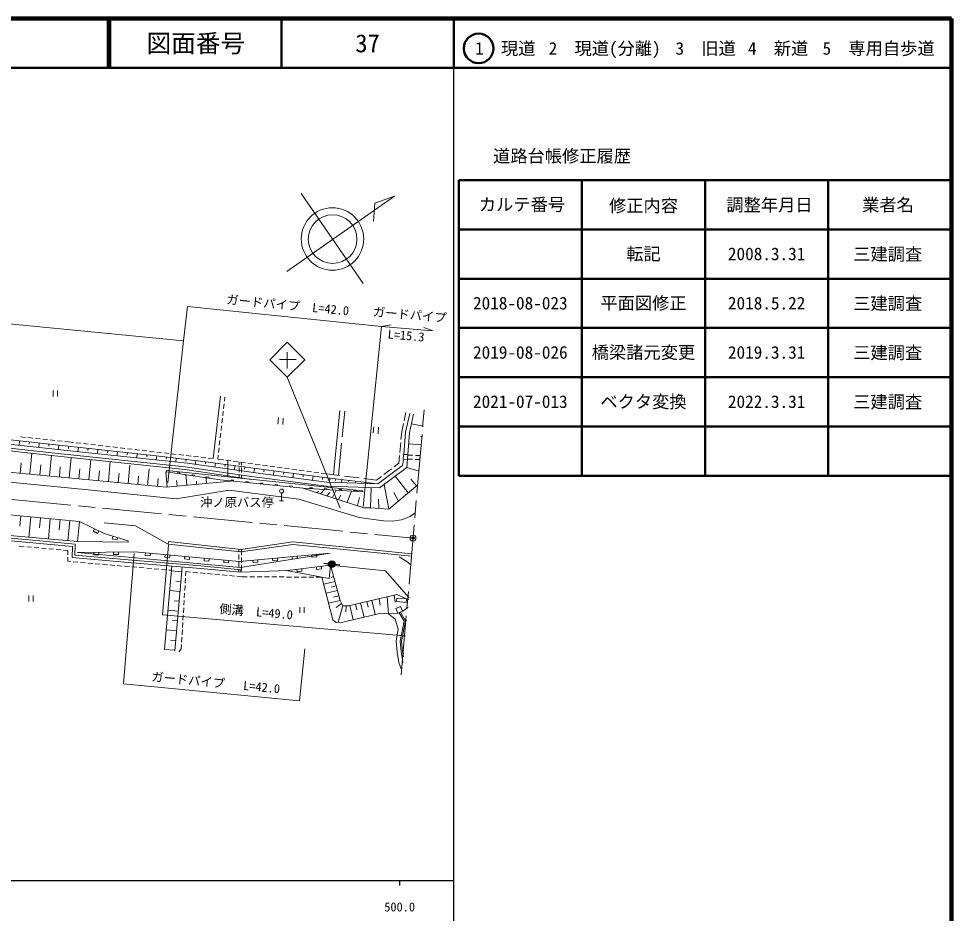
# Model space of a CAD drawing. Units: millimetres, scale not verified. Extents: x 40000 to 680000, y 20000 to 380000.
# Drawn here: x 490659 to 680000, y 198357 to 380000 of the extents above; entities that cross this region are included whole.
import ezdxf
from ezdxf.enums import TextEntityAlignment as Align

# ---------------------------------------------------------------- set-up
doc = ezdxf.new("R2010")
doc.units = ezdxf.units.MM
doc.header["$LTSCALE"] = 1000
doc.header["$PDMODE"] = 32
doc.header["$PDSIZE"] = 500
doc.linetypes.add('CHAIN', pattern=[18.5, 12, -1.5, 3.5, -1.5])
for name, color, linetype, lineweight in [('M-BGD', 7, 'Continuous', 13), ('M-BMK', 2, 'CHAIN', 13), ('M-BMK-SRVR', 3, 'Continuous', 13), ('M-STR-HTXT', 7, 'Continuous', 13), ('M-STR-STRC', 7, 'Continuous', 13), ('M-TTL', 2, 'Continuous', 140), ('M-TTL-BAND', 7, 'Continuous', 25), ('M-TTL-FRAM', 2, 'Continuous', 50), ('M-TTL-LINE', 7, 'Continuous', 50)]:
    doc.layers.add(name, color=color, linetype=linetype, lineweight=lineweight)
doc.layers.add('M-OTRS', color=6, linetype='Continuous')
doc.layers.add('M-TTL-TXT', color=7, linetype='Continuous')
doc.styles.add('ＭＳ ゴシック', font='')
doc.styles.get('ＭＳ ゴシック').set_extended_font_data('MS Gothic')

msp = doc.modelspace()

# ---------------------------------------------------------------- hatches: boundary and pattern name
at = {"layer": 'M-BGD'}
msp.add_hatch(color=256, dxfattribs=at).paths.add_polyline_path([(554901, 269183, 0.97359), (553546, 269350, 0.01338), (553542, 269314, 0.41421), (554156, 268569, 0.41421)])

# ---------------------------------------------------------------- linework, layer by layer
for p, q in [((497651, 304484), (497651, 303284)), ((498551, 303284), (498551, 304484)), ((530153, 290669), (531617, 303387)), ((532531, 303149), (532435, 302326)), ((532377, 301829), (532261, 300836)), ((532204, 300340), (532088, 299346)), ((554583, 287402), (555865, 300414)), ((556344, 295081), (556860, 300318)), ((568909, 298376), (569268, 300020)), ((570050, 299849), (569215, 296023)), ((570832, 299679), (570007, 295905)), ((531857, 297360), (531741, 296366)), ((532030, 298850), (531914, 297856)), ((543410, 298988), (543286, 297694)), ((544257, 297601), (544381, 298895)), ((568422, 296145), (568781, 297789)), ((572822, 297258), (570408, 297739)), ((531683, 295870), (531567, 294876)), ((562769, 297129), (562644, 295835)), ((563615, 295742), (563739, 297036)), ((568276, 294527), (568422, 296145)), ((569215, 296023), (568848, 291539)), ((570007, 295905), (569430, 288850)), ((490854, 294281), (490754, 293357)), ((491062, 295099), (492056, 294995)), ((492554, 294943), (493548, 294839)), ((492842, 294066), (492792, 293604)), ((494046, 294787), (495040, 294683)), ((494831, 293851), (494731, 292923)), ((495537, 294631), (496532, 294528)), ((496819, 293636), (496769, 293173)), ((497029, 294476), (498024, 294372)), ((498521, 294320), (499516, 294216)), ((500013, 294164), (500779, 294085)), ((500779, 294085), (501808, 293965)), ((502305, 293907), (503298, 293792)), ((503795, 293734), (504788, 293618)), ((505285, 293561), (506278, 293445)), ((531510, 294380), (531394, 293387)), ((555576, 287280), (556221, 293825)), ((568042, 291937), (568222, 293929)), ((572462, 293509), (569826, 293690)), ((572624, 295197), (572253, 295231)), ((492948, 287531), (493352, 291776)), ((498808, 293422), (498708, 292496)), ((500796, 293207), (500746, 292744)), ((502784, 292990), (502684, 292069)), ((504773, 292774), (504722, 292313)), ((506761, 292557), (506661, 291641)), ((506775, 293387), (507768, 293272)), ((508265, 293214), (509258, 293099)), ((508749, 292341), (508699, 291883)), ((509755, 293041), (510748, 292925)), ((510737, 292124), (510640, 291229)), ((511245, 292868), (512238, 292752)), ((512726, 291908), (512677, 291460)), ((512735, 292694), (513728, 292579)), ((514224, 292521), (515218, 292406)), ((514714, 291691), (514619, 290817)), ((515714, 292348), (516708, 292232)), ((517204, 292175), (518198, 292059)), ((518694, 292001), (519688, 291886)), ((520184, 291828), (521178, 291713)), ((521674, 291655), (522668, 291539)), ((531336, 292890), (531220, 291897)), ((490957, 287720), (491159, 289843)), ((496930, 287152), (497329, 291348)), ((500912, 286773), (501307, 290919)), ((504894, 286394), (505284, 290490)), ((508876, 286015), (509261, 290062)), ((516702, 291473), (516650, 291036)), ((518688, 291239), (518590, 290406)), ((520674, 291005), (520625, 290589)), ((522660, 290769), (522554, 289943)), ((523164, 291482), (524158, 291366)), ((524644, 290513), (524590, 290099)), ((524654, 291308), (525648, 291193)), ((526144, 291135), (527137, 291020)), ((526627, 290256), (526524, 289457)), ((527634, 290962), (528627, 290846)), ((528611, 290000), (528559, 289600)), ((529124, 290789), (530153, 290669)), ((530594, 289743), (530493, 288959)), ((531162, 291400), (531067, 290577)), ((531067, 290577), (532245, 290417)), ((532741, 290350), (533732, 290215)), ((533100, 290301), (533139, 286961)), ((534227, 290148), (535218, 290013)), ((535442, 289983), (535442, 289405)), ((535713, 289946), (536704, 289812)), ((535864, 289926), (535874, 289341)), ((537200, 289745), (538191, 289610)), ((566859, 288984), (567841, 289721)), ((567841, 289721), (567988, 291340)), ((568765, 290526), (568606, 289295)), ((568802, 291542), (568703, 290532)), ((568703, 290532), (569561, 290450)), ((569647, 291488), (568802, 291542)), ((570622, 290548), (569572, 290584)), ((570693, 291346), (569638, 291382)), ((572172, 290495), (571122, 290531)), ((572249, 291292), (571193, 291329)), ((572214, 290928), (572001, 290944)), ((494939, 287341), (495139, 289439)), ((498921, 286962), (499118, 289035)), ((502903, 286584), (503098, 288632)), ((506885, 286205), (507078, 288228)), ((512858, 285636), (513211, 289347)), ((516840, 285257), (517161, 288627)), ((520822, 284915), (520532, 288012)), ((520678, 288260), (520616, 287997)), ((531548, 286350), (520616, 287997)), ((560537, 284106), (520678, 288260)), ((522898, 287856), (522868, 287658)), ((523392, 287781), (522898, 287856)), ((532577, 289484), (532526, 289092)), ((534560, 289223), (534454, 288411)), ((535442, 288905), (535443, 287905)), ((535883, 288841), (535900, 287841)), ((536543, 288963), (536490, 288557)), ((538526, 288703), (538416, 287863)), ((538686, 289543), (539677, 289408)), ((540173, 289341), (541163, 289207)), ((540510, 288444), (540454, 288023)), ((541659, 289139), (542650, 289005)), ((542493, 288184), (542379, 287315)), ((543145, 288938), (544136, 288803)), ((544476, 287924), (544419, 287490)), ((544632, 288736), (545623, 288601)), ((546118, 288534), (547109, 288400)), ((547604, 288333), (548595, 288198)), ((549091, 288131), (550082, 287996)), ((550577, 287929), (551568, 287795)), ((568606, 289295), (563596, 285534)), ((569430, 288850), (563934, 284721)), ((564780, 287423), (566379, 288624)), ((569430, 288850), (571945, 288127)), ((510867, 285826), (511044, 287681)), ((514849, 285447), (515009, 287132)), ((518831, 285068), (518978, 286616)), ((522813, 285102), (522710, 286203)), ((523363, 287583), (523392, 287781)), ((524805, 285288), (524598, 287492)), ((525864, 287409), (525835, 287211)), ((526359, 287334), (525864, 287409)), ((526329, 287136), (526359, 287334)), ((526796, 285474), (526734, 286132)), ((528787, 285661), (528664, 286976)), ((528831, 286962), (528801, 286764)), ((529325, 286887), (528831, 286962)), ((529296, 286689), (529325, 286887)), ((548420, 284651), (531548, 286350)), ((533786, 286326), (533766, 286127)), ((534283, 286276), (533786, 286326)), ((534263, 286077), (534283, 286276)), ((535444, 287405), (535444, 286826)), ((535909, 287341), (535919, 286756)), ((536770, 286025), (536750, 285826)), ((537268, 285975), (536770, 286025)), ((537248, 285776), (537268, 285975)), ((537959, 287023), (553117, 285117)), ((546459, 287665), (546345, 286793)), ((548442, 287405), (548385, 286969)), ((550425, 287145), (550312, 286283)), ((552064, 287727), (553242, 287567)), ((552408, 286885), (552351, 286454)), ((563596, 285534), (553173, 285915)), ((553222, 286772), (563596, 285534)), ((553242, 287567), (555799, 287252)), ((553850, 286697), (553755, 285898)), ((555024, 286557), (554983, 286210)), ((556287, 286406), (556217, 285813)), ((556791, 287130), (559769, 286763)), ((557666, 286241), (557638, 286002)), ((559045, 286077), (559001, 285704)), ((560239, 285935), (560223, 285799)), ((560761, 286641), (563318, 286326)), ((563318, 286326), (564300, 287063)), ((567124, 287117), (569748, 283717)), ((571415, 285131), (570264, 286480)), ((539755, 285725), (539735, 285526)), ((540253, 285675), (539755, 285725)), ((540233, 285476), (540253, 285675)), ((542740, 285424), (542720, 285225)), ((543238, 285374), (542740, 285424)), ((543218, 285175), (543238, 285374)), ((545725, 285124), (545705, 284925)), ((546223, 285074), (545725, 285124)), ((546203, 284875), (546223, 285074)), ((560525, 283922), (548420, 284651)), ((549743, 284772), (549731, 284572)), ((550242, 284742), (549743, 284772)), ((550230, 284542), (550242, 284742)), ((551161, 283800), (551585, 284078)), ((551953, 283545), (552726, 284392)), ((552738, 284592), (552726, 284392)), ((553237, 284562), (552738, 284592)), ((563934, 284721), (553117, 285117)), ((553225, 284362), (553237, 284562)), ((554353, 282773), (555147, 284246)), ((555732, 284411), (555720, 284212)), ((556232, 284381), (555732, 284411)), ((556220, 284182), (556232, 284381)), ((557325, 281816), (558233, 284060)), ((558727, 284231), (558715, 284031)), ((559226, 284201), (558727, 284231)), ((559214, 284001), (559226, 284201)), ((560525, 283922), (560537, 284106)), ((561508, 285783), (561488, 285611)), ((562099, 280687), (562227, 284784)), ((565827, 280394), (564875, 285428)), ((565827, 280394), (571679, 285354)), ((544038, 282099), (544038, 283699)), ((553191, 283147), (553804, 283799)), ((555610, 282368), (556058, 283240)), ((559429, 281138), (559884, 282803)), ((563762, 280530), (563737, 282472)), ((567796, 282063), (566797, 283813)), ((543638, 282099), (544438, 282099)), ((491107, 279057), (490909, 276954)), ((493098, 278869), (492705, 274691)), ((495089, 278682), (494893, 276593)), ((497080, 278495), (496690, 274343)), ((559803, 278728), (564691, 278039)), ((499072, 278308), (498876, 276232)), ((501063, 278121), (500675, 273995)), ((508027, 277663), (514382, 277005)), ((514382, 277005), (521016, 273326)), ((564691, 278039), (566534, 277998)), ((490794, 272899), (491790, 272810)), ((492288, 272765), (493284, 272676)), ((521071, 273834), (521016, 273326)), ((493782, 272631), (494778, 272541)), ((495276, 272497), (496272, 272407)), ((496770, 272363), (497766, 272273)), ((498264, 272229), (499260, 272139)), ((499758, 272095), (500610, 272018)), ((500610, 272018), (500616, 271176)), ((505913, 271641), (505918, 271141)), ((505918, 271141), (506918, 271152)), ((506918, 271152), (506913, 271652)), ((509913, 271683), (509918, 271183)), ((509918, 271183), (510918, 271194)), ((510918, 271194), (510913, 271694)), ((516396, 271533), (516351, 271035)), ((516351, 271035), (517347, 270945)), ((517347, 270945), (517392, 271443)), ((520379, 271173), (520334, 270675)), ((521330, 270585), (521375, 271083)), ((524363, 270812), (524318, 270314)), ((535372, 271209), (535371, 270209)), ((535374, 272289), (535373, 271709)), ((535915, 272271), (535913, 271098)), ((546169, 270789), (546215, 270291)), ((547211, 270383), (547165, 270881)), ((550152, 271156), (550198, 270658)), ((551194, 270750), (551148, 271248)), ((500620, 270676), (500627, 269834)), ((500627, 269834), (501209, 269784)), ((501707, 269740), (502703, 269654)), ((503201, 269610), (504197, 269524)), ((504695, 269480), (505692, 269394)), ((506190, 269350), (507186, 269264)), ((507684, 269220), (508680, 269134)), ((509178, 269090), (510175, 269004)), ((510673, 268960), (511669, 268874)), ((521782, 268868), (520295, 251904)), ((520334, 270675), (521330, 270585)), ((524318, 270314), (525314, 270224)), ((525314, 270224), (525359, 270722)), ((528347, 270451), (528302, 269953)), ((528302, 269953), (529298, 269863)), ((529298, 269863), (529343, 270361)), ((532331, 270091), (532285, 269593)), ((532285, 269593), (533281, 269502)), ((533281, 269502), (533326, 270000)), ((535370, 269709), (535369, 268709)), ((535911, 269098), (535909, 267926)), ((535913, 270598), (535911, 269598)), ((538203, 270056), (538248, 269558)), ((538248, 269558), (539244, 269649)), ((539244, 269649), (539198, 270147)), ((542186, 270422), (542232, 269924)), ((542232, 269924), (543227, 270016)), ((543227, 270016), (543182, 270514)), ((545210, 267995), (553995, 269032)), ((546215, 270291), (547211, 270383)), ((550198, 270658), (551194, 270750)), ((553995, 269032), (565164, 267875)), ((553995, 269032), (555904, 261865)), ((512167, 268830), (513163, 268744)), ((513662, 268700), (514658, 268614)), ((515156, 268570), (516152, 268484)), ((516650, 268440), (517647, 268354)), ((518145, 268310), (519141, 268224)), ((519639, 268180), (520635, 268094)), ((521133, 268050), (521715, 268000)), ((523760, 267698), (521695, 267880)), ((522345, 251637), (523848, 268694)), ((524556, 266885), (524608, 267738)), ((524608, 267738), (525521, 267654)), ((526019, 267608), (527015, 267516)), ((527513, 267470), (528508, 267378)), ((529006, 267333), (530002, 267241)), ((530500, 267195), (531496, 267103)), ((531994, 267057), (532989, 266966)), ((535368, 268209), (535367, 267629)), ((535740, 267593), (535792, 268132)), ((535740, 267593), (545210, 267995)), ((547120, 268220), (547179, 267724)), ((547179, 267724), (548172, 267841)), ((548172, 267841), (548113, 268338)), ((551093, 268689), (551151, 268193)), ((551151, 268193), (552144, 268310)), ((552144, 268310), (552086, 268806)), ((565164, 267875), (569334, 263078)), ((523584, 265706), (522552, 265797)), ((524466, 265388), (524526, 266386)), ((533487, 266920), (534483, 266828)), ((534981, 266782), (535894, 266698)), ((535894, 266698), (537064, 266691)), ((537564, 266688), (538564, 266682)), ((539064, 266679), (540064, 266673)), ((540564, 266670), (541564, 266663)), ((542064, 266660), (543064, 266654)), ((543564, 266651), (544564, 266645)), ((545064, 266642), (546064, 266636)), ((546564, 266633), (547564, 266627)), ((548064, 266624), (549064, 266618)), ((549564, 266615), (550564, 266609)), ((551064, 266605), (552233, 266598)), ((554462, 257925), (552233, 266598)), ((554884, 265697), (552597, 265182)), ((554604, 266748), (554094, 266572)), ((523409, 263714), (521346, 263895)), ((524286, 262394), (524346, 263392)), ((524376, 263891), (524436, 264889)), ((555357, 263919), (553073, 263331)), ((555117, 264821), (554116, 264590)), ((492702, 262895), (492702, 261695)), ((493602, 261695), (493602, 262895)), ((523233, 261721), (522202, 261812)), ((524196, 260896), (524256, 261894)), ((555904, 261865), (553583, 261345)), ((555647, 262832), (554607, 262554)), ((555904, 261865), (556467, 260766)), ((557630, 260767), (567446, 263074)), ((560083, 261343), (560816, 258506)), ((561330, 261637), (561595, 260486)), ((562375, 261882), (563061, 259042)), ((563815, 262220), (564052, 260898)), ((565442, 262603), (565723, 259142)), ((566904, 262947), (567099, 261544)), ((567413, 262367), (567350, 261670)), ((567350, 261670), (569309, 261492)), ((567412, 262357), (569371, 262179)), ((567446, 263074), (569376, 262189)), ((569313, 261492), (569376, 262189)), ((569334, 263078), (569920, 262440)), ((569888, 262102), (569376, 262189)), ((523058, 259729), (520997, 259911)), ((524105, 259399), (524166, 260397)), ((547717, 260550), (547717, 259350)), ((548617, 259350), (548617, 260550)), ((556202, 261283), (555095, 260427)), ((556467, 260766), (555545, 257446)), ((556467, 260766), (557630, 260767)), ((557131, 260767), (557089, 259601)), ((557899, 260830), (558540, 257962)), ((559034, 261097), (559280, 259993)), ((568149, 259517), (569222, 257719)), ((569727, 260426), (568575, 259710)), ((522882, 257737), (521852, 257827)), ((524015, 257902), (524075, 258900)), ((554462, 257925), (555101, 257439)), ((556436, 257460), (564264, 259329)), ((564264, 259329), (565723, 259142)), ((565723, 259142), (567650, 259290)), ((569222, 257719), (568390, 253607)), ((569472, 257776), (569222, 257719)), ((522706, 255744), (520648, 255926)), ((523835, 254907), (523895, 255905)), ((523925, 256404), (523985, 257403)), ((555101, 257439), (556436, 257460)), ((522531, 253752), (521502, 253843)), ((523745, 253410), (523805, 254408)), ((569172, 254647), (568615, 254718)), ((522355, 251760), (520298, 251941)), ((523158, 251453), (523663, 252058)), ((523663, 252058), (523715, 252911)), ((568390, 253607), (568579, 251502)), ((568579, 251502), (568765, 250411)), ((568832, 251108), (568654, 251066)), ((567843, 249273), (568289, 247979)), ((568632, 249407), (568660, 249318))]:
    msp.add_line(p, q, dxfattribs=at)
at = {"layer": 'M-BGD', "lineweight": 25}
for p, q in [((552637, 269437), (553546, 269350)), ((554919, 269217), (555829, 269131))]:
    msp.add_line(p, q, dxfattribs=at)
at = {"layer": 'M-BGD'}
for points in [[(242204, 311607), (242471, 309061), (257416, 307846), (299931, 303756), (351165, 298778), (431421, 291482), (504741, 284307), (522615, 282540), (533420, 284256), (547558, 282439), (559803, 278728)], [(553222, 286772), (528558, 290012), (519767, 291141), (502566, 293015), (479120, 295549), (460744, 297285), (444260, 298266), (430305, 298978), (426091, 299559)], [(426006, 298726), (430365, 298111), (444681, 297299), (462234, 296354), (466355, 295963), (477650, 294812), (489911, 293445), (504216, 291893), (524949, 289748), (539257, 287703), (553173, 285915)], [(428765, 297402), (464333, 295500), (497999, 291816), (524444, 289023), (533222, 287721), (537959, 287023)], [(428735, 296841), (464288, 294940), (497939, 291257), (524373, 288465), (533140, 287166), (537877, 286468)], [(533766, 286127), (520627, 284897), (466550, 290047), (418073, 294554)], [(358244, 269302), (359969, 287108), (371117, 286073), (391908, 282835), (421193, 280430), (431072, 279561), (448648, 278006), (463166, 276783), (486141, 274792), (502141, 273322), (502073, 271102), (512905, 270159), (527650, 268918), (535792, 268132)], [(416436, 286075), (450354, 282927), (503015, 277937)], [(502606, 273826), (473471, 276420), (426420, 280481), (425489, 281972), (422449, 283859), (416436, 286075)], [(548668, 284636), (548541, 284644), (560730, 280719), (562099, 280687), (565827, 280394)], [(429948, 279116), (431024, 279021), (448601, 277466), (463120, 276243), (486093, 274252), (501584, 272829), (501515, 270607), (512858, 269619), (527602, 268378), (535740, 267593)], [(566534, 277998), (568404, 278264), (570150, 278925), (571133, 279673)], [(506087, 276401), (505828, 275925), (506674, 275496), (506943, 275973)], [(509763, 274917), (509636, 274420), (510640, 274208), (510719, 274631)], [(521016, 273326), (535766, 271733), (546319, 273270), (570402, 270868)], [(521071, 273834), (535757, 272248), (546307, 273785), (570452, 271377)], [(502586, 271606), (514239, 271729), (535483, 269805), (553868, 271498)], [(553868, 271498), (535661, 268587), (502586, 271606)], [(553995, 269032), (553684, 266353), (544961, 267984)], [(570259, 269122), (569480, 269789), (567882, 270751)], [(565723, 259142), (567069, 258109), (567715, 256047)], [(567874, 259392), (568905, 257665), (568087, 253624), (568282, 251464), (568632, 249407)], [(567715, 256047), (567280, 253668), (567488, 251361), (567843, 249273)]]:
    msp.add_lwpolyline(points, dxfattribs=at)
for points in [[(503015, 277937), (508004, 275442), (512875, 273987), (512914, 273739), (502606, 273826)], [(568155, 260635), (567230, 260215), (567650, 259290), (568575, 259710)]]:
    msp.add_lwpolyline(points, close=True, dxfattribs=at)
msp.add_circle((544038, 284099), 400, dxfattribs=at)
at = {"layer": 'M-BGD', "lineweight": 25}
msp.add_circle((554221, 269248), 683, dxfattribs=at)
at = {"layer": 'M-BMK'}
for p, q in [((568318, 246786), (573029, 301236)), ((470880, 284156), (570720, 274547))]:
    msp.add_line(p, q, dxfattribs=at)
at = {"layer": 'M-BMK-SRVR'}
msp.add_line((548012, 344471), (560622, 326231), dxfattribs=at)
msp.add_lwpolyline([(545114, 328689), (566974, 343955), (562994, 342559), (562667, 338817)], dxfattribs=at)
for centre, radius in [((554365, 335267), 6341), ((554399, 335232), 4938), ((570720, 274547), 600)]:
    msp.add_circle(centre, radius, dxfattribs=at)
at = {"layer": 'M-OTRS'}
msp.add_point((570720, 274547), dxfattribs=at)
at = {"layer": 'M-STR-HTXT'}
for p, q in [((564334, 317521), (560603, 280986)), ((564334, 317521), (566303, 317872)), ((564334, 317521), (574763, 316625)), ((574763, 316625), (572883, 317306))]:
    msp.add_line(p, q, dxfattribs=at)
for points in [[(418391, 295030), (421355, 324607), (524130, 314606), (520912, 285825)], [(524130, 314606), (524918, 321550), (564334, 317521)], [(521052, 273091), (519843, 258975), (569000, 254669)], [(514139, 271448), (511951, 244960), (547700, 241476), (548760, 252079)]]:
    msp.add_lwpolyline(points, dxfattribs=at)
at = {"layer": 'M-STR-STRC'}
for p, q in [((541658, 310753), (545193, 314288)), ((545193, 314288), (548729, 310753)), ((545193, 307217), (541658, 310753)), ((543643, 310773), (546979, 310773)), ((545169, 312263), (545169, 308963)), ((548729, 310753), (545193, 307217)), ((555948, 280636), (545193, 307217))]:
    msp.add_line(p, q, dxfattribs=at)
at = {"layer": 'M-TTL'}
for p, q in [((680000, 380000), (40000, 380000)), ((680000, 20000), (680000, 380000))]:
    msp.add_line(p, q, dxfattribs=at)
at = {"layer": 'M-TTL-BAND'}
for p, q in [((579000, 20000), (579000, 370000)), ((40000, 205000), (579000, 205000)), ((568000, 205000), (568000, 204000))]:
    msp.add_line(p, q, dxfattribs=at)
at = {"layer": 'M-TTL-FRAM'}
for p, q in [((580000, 347197), (580000, 287197)), ((580000, 347197), (680000, 347197)), ((580000, 287197), (680000, 287197))]:
    msp.add_line(p, q, dxfattribs=at)
at = {"layer": 'M-TTL-LINE'}
for p, q in [((508747, 380000), (508747, 370000)), ((509247, 380000), (509247, 370000)), ((543997, 380000), (543997, 370000)), ((579000, 380000), (579000, 370000)), ((40000, 370000), (680000, 370000)), ((605000, 347197), (605000, 287197)), ((630000, 347197), (630000, 287197)), ((655000, 347197), (655000, 287197)), ((580000, 337197), (680000, 337197)), ((580000, 327197), (680000, 327197)), ((580000, 317197), (680000, 317197)), ((580000, 307197), (680000, 307197)), ((580000, 297197), (680000, 297197))]:
    msp.add_line(p, q, dxfattribs=at)
msp.add_circle((584031, 373958), 3000, dxfattribs=at)

# ---------------------------------------------------------------- texts
at = {"layer": 'M-BGD', "style": 'ＭＳ ゴシック'}
msp.add_text('沖ノ原バス停', height=1833, dxfattribs=at).set_placement((534971, 280346), align=Align.BOTTOM_CENTER)
at = {"layer": 'M-STR-HTXT', "style": 'ＭＳ ゴシック'}
for s, rotation, p in [('ガードパイプ\u3000L=42.0', 354.573, (545148, 320381)), ('側溝\u3000L=49.0', 354.994, (538727, 258133)), ('ガードパイプ \u3000L=42.0', 354.434, (530517, 243736))]:
    msp.add_text(s, height=1833, rotation=rotation, dxfattribs=at).set_placement(p, align=Align.BOTTOM_CENTER)
for s, p in [('ガードパイプ', (562452, 319078)), ('L=15.3', (565465, 314525))]:
    msp.add_text(s, height=1833, rotation=355.085, dxfattribs=at).set_placement(p, align=Align.BOTTOM_LEFT)
at = {"layer": 'M-TTL-BAND', "style": 'ＭＳ ゴシック'}
msp.add_text('500.0', height=1833, dxfattribs=at).set_placement((568000, 198195), align=Align.BOTTOM_CENTER)
at = {"layer": 'M-TTL-TXT', "style": 'ＭＳ ゴシック'}
for s, height, p in [('図面番号', 3666, (526622, 375000)), ('37', 3666, (561497, 375000)), ('1\u3000現道', 2566, (589448, 373958)), ('2\u3000現道(分離)', 2566, (609619, 373958)), ('3\u3000旧道', 2566, (630121, 373958)), ('4\u3000新道', 2566, (644824, 373958)), ('5\u3000専用自歩道', 2566, (665228, 373958)), ('道路台帳修正履歴', 2566, (600968, 352113)), ('カルテ番号', 2566, (592839, 342277)), ('修正内容', 2566, (617509, 342023)), ('調整年月日', 2566, (643089, 342197)), ('業者名', 2566, (667134, 342197)), ('転記', 2566, (617500, 332245)), ('2008.3.31', 2566, (642500, 332245)), ('三建調査', 2566, (667077, 332189)), ('平面図修正', 2566, (617500, 322245)), ('三建調査', 2566, (667077, 322189)), ('2018-08-023', 2566, (592500, 322245)), ('2018.5.22', 2566, (642500, 322245)), ('2019-08-026', 2566, (592500, 312245)), ('橋梁諸元変更', 2566, (617500, 312245)), ('2019.3.31', 2566, (642500, 312245)), ('三建調査', 2566, (667077, 312189)), ('2021-07-013', 2566, (592500, 302245)), ('ベクタ変換', 2566, (617500, 302245)), ('2022.3.31', 2566, (642500, 302245)), ('三建調査', 2566, (667077, 302189))]:
    msp.add_text(s, height=height, dxfattribs=at).set_placement(p, align=Align.MIDDLE_CENTER)

doc.saveas('drawing.dxf')
